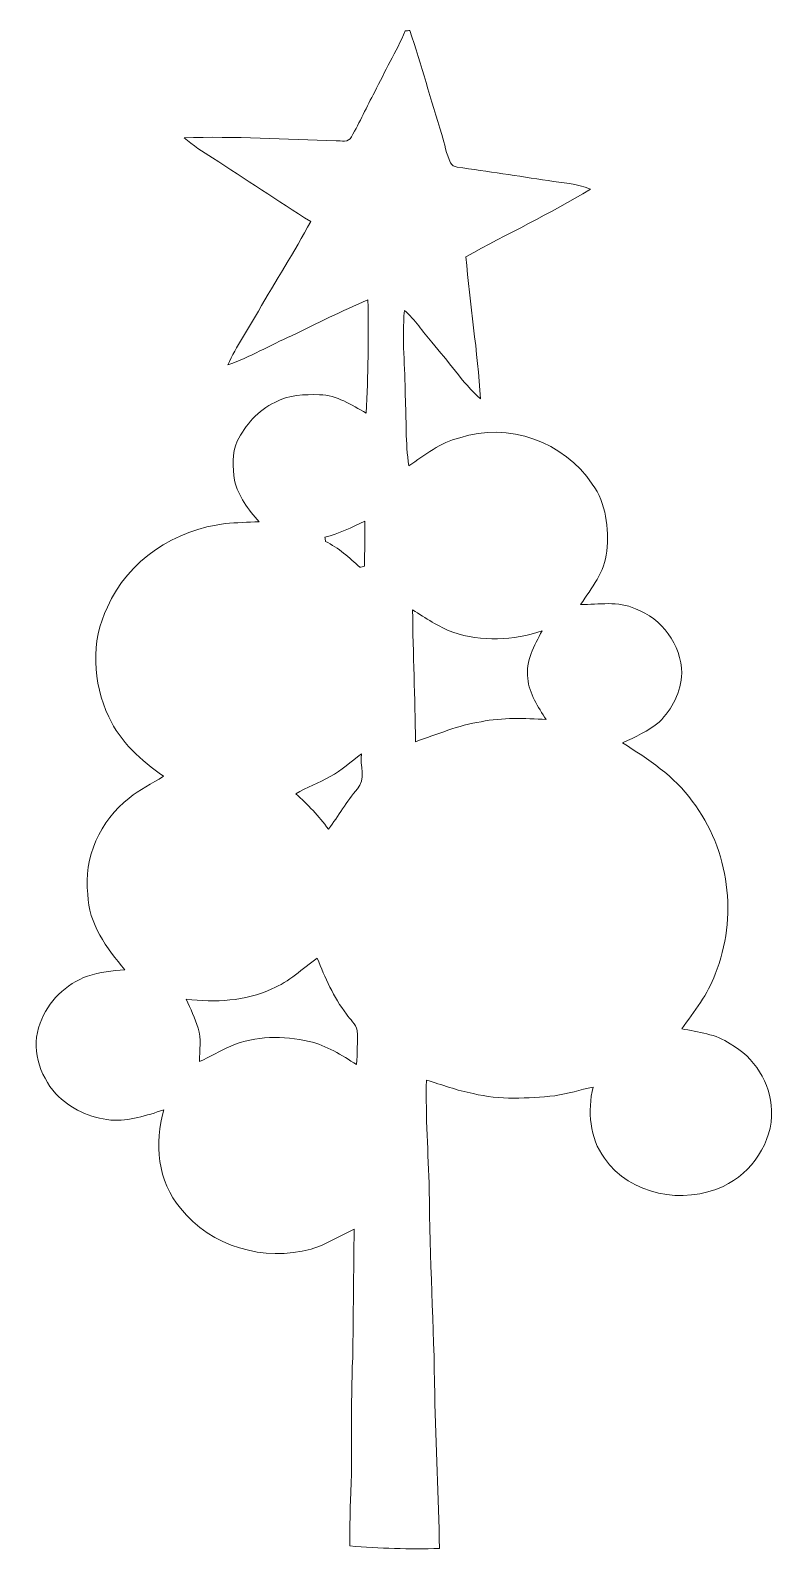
# Model space of a CAD drawing. Header units: centimetres. Extents: x -7.9 to 7.8, y -16.1 to 16.1.
import ezdxf

# ---------------------------------------------------------------- set-up
doc = ezdxf.new("R2010")
doc.units = ezdxf.units.CM
doc.header["$MEASUREMENT"] = 0
doc.layers.add('Layer 1', color=7, linetype='Continuous')

msp = doc.modelspace()

# ---------------------------------------------------------------- linework, layer by layer
at = {"layer": 'Layer 1', "color": 8, "lineweight": 9}
for points, knots in [([(0.03037, 16.11177), (0.05471, 16.11495), (0.10304, 16.12059), (0.12738, 16.12377), (0.12738, 16.12377), (0.36621, 15.38963), (0.57576, 14.64704), (0.80542, 13.91008), (0.80542, 13.91008), (0.86786, 13.71218), (0.89749, 13.50086), (0.99063, 13.31318), (0.99063, 13.31318), (1.01603, 13.25639), (1.07529, 13.22922), (1.13385, 13.2204), (1.13385, 13.2204), (1.77803, 13.12233), (2.42361, 13.03378), (3.06743, 12.93254), (3.06743, 12.93254), (3.36659, 12.88456), (3.67774, 12.8708), (3.96137, 12.75333), (3.96137, 12.75333), (3.10659, 12.22839), (2.19395, 11.80365), (1.31765, 11.31682), (1.31765, 11.31682), (1.40161, 10.30821), (1.56636, 9.30704), (1.62633, 8.29633), (1.62633, 8.29633), (1.23404, 8.6537), (0.94371, 9.10349), (0.59446, 9.50001), (0.59446, 9.50001), (0.39373, 9.72014), (0.24415, 9.9879), (0.00955, 10.17593), (0.00955, 10.17593), (-0.04266, 9.57057), (0.02649, 8.96554), (0.02825, 8.36018), (0.02825, 8.36018), (0.05929, 7.86488), (0.02649, 7.365), (0.10621, 6.87358), (0.10621, 6.87358), (0.44347, 7.10782), (0.77508, 7.37805), (1.18465, 7.47154), (1.18465, 7.47154), (2.20806, 7.81091), (3.41386, 7.39075), (4.00123, 6.48658), (4.00123, 6.48658), (4.30004, 6.07807), (4.35613, 5.55172), (4.30885, 5.061), (4.30885, 5.061), (4.27393, 4.62532), (3.98395, 4.28243), (3.75394, 3.9314), (3.75394, 3.9314), (4.14164, 3.93211), (4.55051, 4.0076), (4.91775, 3.84215), (4.91775, 3.84215), (5.47972, 3.63436), (5.89247, 3.07556), (5.90024, 2.47231), (5.90024, 2.47231), (5.88507, 2.07897), (5.70268, 1.70855), (5.42434, 1.4355), (5.42434, 1.4355), (5.19327, 1.24112), (4.91528, 1.11871), (4.64435, 0.99206), (4.64435, 0.99206), (5.19009, 0.64951), (5.7429, 0.2858), (6.12531, -0.24513), (6.12531, -0.24513), (6.91447, -1.27278), (7.10074, -2.71916), (6.61214, -3.91684), (6.61214, -3.91684), (6.45586, -4.34723), (6.17152, -4.71271), (5.90235, -5.07784), (5.90235, -5.07784), (6.2516, -5.15439), (6.63225, -5.18579), (6.93176, -5.40063), (6.93176, -5.40063), (7.4394, -5.67968), (7.79324, -6.23036), (7.81123, -6.81174), (7.81123, -6.81174), (7.83205, -7.49331), (7.3939, -8.13889), (6.7843, -8.4257), (6.7843, -8.4257), (5.93904, -8.82046), (4.80662, -8.61125), (4.2577, -7.82703), (4.2577, -7.82703), (3.94373, -7.39594), (3.8961, -6.82479), (4.01922, -6.31714), (4.01922, -6.31714), (3.74688, -6.37394), (3.48053, -6.46073), (3.20466, -6.50165), (3.20466, -6.50165), (2.62893, -6.56021), (2.03626, -6.59231), (1.46864, -6.45614), (1.46864, -6.45614), (1.13033, -6.38982), (0.80718, -6.26634), (0.47804, -6.16827), (0.47804, -6.16827), (0.4597, -6.94721), (0.51579, -7.72473), (0.53978, -8.50296), (0.53978, -8.50296), (0.54436, -9.9504), (0.64032, -11.39573), (0.65549, -12.84283), (0.65549, -12.84283), (0.67172, -13.93326), (0.74545, -15.02229), (0.75356, -16.11308), (0.75356, -16.11308), (0.11927, -16.14024), (-0.51503, -16.11273), (-1.14756, -16.06334), (-1.14756, -16.06334), (-1.14685, -15.74372), (-1.14721, -15.4241), (-1.13556, -15.10519), (-1.13556, -15.10519), (-1.07912, -14.09272), (-1.14086, -13.07813), (-1.08653, -12.06566), (-1.08653, -12.06566), (-1.07348, -11.15655), (-1.06889, -10.24744), (-1.0576, -9.33833), (-1.0576, -9.33833), (-1.36769, -9.46639), (-1.64603, -9.66817), (-1.97235, -9.75673), (-1.97235, -9.75673), (-2.95907, -10.03648), (-4.10525, -9.70522), (-4.74483, -8.89207), (-4.74483, -8.89207), (-5.22885, -8.32304), (-5.30751, -7.50036), (-5.1022, -6.80151), (-5.1022, -6.80151), (-5.46556, -6.91969), (-5.83633, -7.04775), (-6.22509, -7.01882), (-6.22509, -7.01882), (-6.66253, -6.9719), (-7.08728, -6.77928), (-7.39278, -6.46002), (-7.39278, -6.46002), (-7.74662, -6.06456), (-7.93395, -5.47083), (-7.72369, -4.96354), (-7.72369, -4.96354), (-7.56565, -4.49646), (-7.17794, -4.12675), (-6.71792, -3.95918), (-6.71792, -3.95918), (-6.46145, -3.87486), (-6.19263, -3.84946), (-5.92523, -3.82548), (-5.92523, -3.82548), (-6.31575, -3.37216), (-6.69746, -2.84581), (-6.7158, -2.22351), (-6.7158, -2.22351), (-6.80858, -1.44881), (-6.45016, -0.65224), (-5.83739, -0.17881), (-5.83739, -0.17881), (-5.61408, 0.00393), (-5.34879, 0.12387), (-5.10961, 0.28333), (-5.10961, 0.28333), (-5.57633, 0.61741), (-6.02542, 1.01252), (-6.26883, 1.54345), (-6.26883, 1.54345), (-6.60926, 2.26947), (-6.66006, 3.15), (-6.29494, 3.87778), (-6.29494, 3.87778), (-5.86667, 4.8698), (-4.8489, 5.52526), (-3.79375, 5.64874), (-3.79375, 5.64874), (-3.55527, 5.67343), (-3.31538, 5.6766), (-3.07584, 5.68754), (-3.07584, 5.68754), (-3.30338, 5.94472), (-3.51646, 6.22976), (-3.60148, 6.56878), (-3.60148, 6.56878), (-3.62018, 6.84289), (-3.66463, 7.14134), (-3.53833, 7.39781), (-3.53833, 7.39781), (-3.36441, 7.74459), (-3.0956, 8.0575), (-2.73859, 8.22366), (-2.73859, 8.22366), (-2.45107, 8.38169), (-2.11205, 8.39546), (-1.79173, 8.38664), (-1.79173, 8.38664), (-1.42484, 8.37923), (-1.11228, 8.16932), (-0.8036, 7.99612), (-0.8036, 7.99612), (-0.75351, 8.79516), (-0.75245, 9.59808), (-0.76409, 10.39889), (-0.76409, 10.39889), (-1.31689, 10.17311), (-1.84712, 9.89511), (-2.3851, 9.63618), (-2.3851, 9.63618), (-2.84089, 9.44004), (-3.27058, 9.18498), (-3.73906, 9.01882), (-3.73906, 9.01882), (-3.56197, 9.42063), (-3.3048, 9.7794), (-3.08995, 10.16147), (-3.08995, 10.16147), (-2.72765, 10.79929), (-2.32725, 11.41559), (-1.98011, 12.06223), (-1.98011, 12.06223), (-2.67579, 12.51097), (-3.37253, 12.95864), (-4.06327, 13.41443), (-4.06327, 13.41443), (-4.26858, 13.55272), (-4.4866, 13.67549), (-4.66899, 13.84447), (-4.66899, 13.84447), (-3.59196, 13.87445), (-2.51457, 13.81589), (-1.4386, 13.77497), (-1.4386, 13.77497), (-1.33735, 13.78485), (-1.16626, 13.73334), (-1.11651, 13.86563), (-1.11651, 13.86563), (-0.9299, 14.17079), (-0.79513, 14.50452), (-0.61839, 14.81567), (-0.61839, 14.81567), (-0.41096, 15.25205), (-0.16648, 15.6708), (0.03037, 16.11177), (0.03037, 16.11177), (0.03037, 16.11177), (0.03037, 16.11177), (0.03037, 16.11177)], [0, 0, 0, 0, 0.01408451, 0.01408451, 0.01408451, 0.01408451, 0.02816901, 0.02816901, 0.02816901, 0.02816901, 0.04225352, 0.04225352, 0.04225352, 0.04225352, 0.05633803, 0.05633803, 0.05633803, 0.05633803, 0.07042254, 0.07042254, 0.07042254, 0.07042254, 0.08450704, 0.08450704, 0.08450704, 0.08450704, 0.09859155, 0.09859155, 0.09859155, 0.09859155, 0.11267606, 0.11267606, 0.11267606, 0.11267606, 0.12676056, 0.12676056, 0.12676056, 0.12676056, 0.14084507, 0.14084507, 0.14084507, 0.14084507, 0.15492958, 0.15492958, 0.15492958, 0.15492958, 0.16901408, 0.16901408, 0.16901408, 0.16901408, 0.18309859, 0.18309859, 0.18309859, 0.18309859, 0.1971831, 0.1971831, 0.1971831, 0.1971831, 0.21126761, 0.21126761, 0.21126761, 0.21126761, 0.22535211, 0.22535211, 0.22535211, 0.22535211, 0.23943662, 0.23943662, 0.23943662, 0.23943662, 0.25352113, 0.25352113, 0.25352113, 0.25352113, 0.26760563, 0.26760563, 0.26760563, 0.26760563, 0.28169014, 0.28169014, 0.28169014, 0.28169014, 0.29577465, 0.29577465, 0.29577465, 0.29577465, 0.30985915, 0.30985915, 0.30985915, 0.30985915, 0.32394366, 0.32394366, 0.32394366, 0.32394366, 0.33802817, 0.33802817, 0.33802817, 0.33802817, 0.35211268, 0.35211268, 0.35211268, 0.35211268, 0.36619718, 0.36619718, 0.36619718, 0.36619718, 0.38028169, 0.38028169, 0.38028169, 0.38028169, 0.3943662, 0.3943662, 0.3943662, 0.3943662, 0.4084507, 0.4084507, 0.4084507, 0.4084507, 0.42253521, 0.42253521, 0.42253521, 0.42253521, 0.43661972, 0.43661972, 0.43661972, 0.43661972, 0.45070423, 0.45070423, 0.45070423, 0.45070423, 0.46478873, 0.46478873, 0.46478873, 0.46478873, 0.47887324, 0.47887324, 0.47887324, 0.47887324, 0.49295775, 0.49295775, 0.49295775, 0.49295775, 0.50704225, 0.50704225, 0.50704225, 0.50704225, 0.52112676, 0.52112676, 0.52112676, 0.52112676, 0.53521127, 0.53521127, 0.53521127, 0.53521127, 0.54929577, 0.54929577, 0.54929577, 0.54929577, 0.56338028, 0.56338028, 0.56338028, 0.56338028, 0.57746479, 0.57746479, 0.57746479, 0.57746479, 0.5915493, 0.5915493, 0.5915493, 0.5915493, 0.6056338, 0.6056338, 0.6056338, 0.6056338, 0.61971831, 0.61971831, 0.61971831, 0.61971831, 0.63380282, 0.63380282, 0.63380282, 0.63380282, 0.64788732, 0.64788732, 0.64788732, 0.64788732, 0.66197183, 0.66197183, 0.66197183, 0.66197183, 0.67605634, 0.67605634, 0.67605634, 0.67605634, 0.69014085, 0.69014085, 0.69014085, 0.69014085, 0.70422535, 0.70422535, 0.70422535, 0.70422535, 0.71830986, 0.71830986, 0.71830986, 0.71830986, 0.73239437, 0.73239437, 0.73239437, 0.73239437, 0.74647887, 0.74647887, 0.74647887, 0.74647887, 0.76056338, 0.76056338, 0.76056338, 0.76056338, 0.77464789, 0.77464789, 0.77464789, 0.77464789, 0.78873239, 0.78873239, 0.78873239, 0.78873239, 0.8028169, 0.8028169, 0.8028169, 0.8028169, 0.81690141, 0.81690141, 0.81690141, 0.81690141, 0.83098592, 0.83098592, 0.83098592, 0.83098592, 0.84507042, 0.84507042, 0.84507042, 0.84507042, 0.85915493, 0.85915493, 0.85915493, 0.85915493, 0.87323944, 0.87323944, 0.87323944, 0.87323944, 0.88732394, 0.88732394, 0.88732394, 0.88732394, 0.90140845, 0.90140845, 0.90140845, 0.90140845, 0.91549296, 0.91549296, 0.91549296, 0.91549296, 0.92957746, 0.92957746, 0.92957746, 0.92957746, 0.94366197, 0.94366197, 0.94366197, 0.94366197, 0.95774648, 0.95774648, 0.95774648, 0.95774648, 0.97183099, 0.97183099, 0.97183099, 0.97183099, 1, 1, 1, 1]), ([(-1.67814, 5.35805), (-1.67461, 5.33617), (-1.66755, 5.29278), (-1.66403, 5.27125), (-1.66403, 5.27125), (-1.3878, 5.13508), (-1.15991, 4.92729), (-0.93378, 4.72233), (-0.93378, 4.72233), (-0.90943, 4.72727), (-0.86146, 4.7375), (-0.83747, 4.74244), (-0.83747, 4.74244), (-0.83112, 5.06171), (-0.83041, 5.38098), (-0.83288, 5.69989), (-0.83288, 5.69989), (-1.10699, 5.5676), (-1.38463, 5.44236), (-1.67814, 5.35805), (-1.67814, 5.35805), (-1.67814, 5.35805), (-1.67814, 5.35805), (-1.67814, 5.35805)], [0, 0, 0, 0, 0.14285714, 0.14285714, 0.14285714, 0.14285714, 0.28571429, 0.28571429, 0.28571429, 0.28571429, 0.42857143, 0.42857143, 0.42857143, 0.42857143, 0.57142857, 0.57142857, 0.57142857, 0.57142857, 0.71428571, 0.71428571, 0.71428571, 0.71428571, 1, 1, 1, 1]), ([(0.18559, 3.8164), (0.19123, 2.88295), (0.23886, 1.95091), (0.24627, 1.01746), (0.24627, 1.01746), (0.70699, 1.17197), (1.15643, 1.36847), (1.6408, 1.4415), (1.6408, 1.4415), (2.09623, 1.53604), (2.56225, 1.51417), (3.02369, 1.48771), (3.02369, 1.48771), (2.84342, 1.75441), (2.66562, 2.03416), (2.62999, 2.3626), (2.62999, 2.3626), (2.57954, 2.73055), (2.77216, 3.05863), (2.93584, 3.37084), (2.93584, 3.37084), (2.3266, 3.17187), (1.64962, 3.12919), (1.03966, 3.34544), (1.03966, 3.34544), (0.72992, 3.45233), (0.46322, 3.64812), (0.18559, 3.8164), (0.18559, 3.8164), (0.18559, 3.8164), (0.18559, 3.8164), (0.18559, 3.8164)], [0, 0, 0, 0, 0.11111111, 0.11111111, 0.11111111, 0.11111111, 0.22222222, 0.22222222, 0.22222222, 0.22222222, 0.33333333, 0.33333333, 0.33333333, 0.33333333, 0.44444444, 0.44444444, 0.44444444, 0.44444444, 0.55555556, 0.55555556, 0.55555556, 0.55555556, 0.66666667, 0.66666667, 0.66666667, 0.66666667, 0.77777778, 0.77777778, 0.77777778, 0.77777778, 1, 1, 1, 1]), ([(-1.56595, 0.27592), (-1.80055, 0.13622), (-2.06655, 0.05826), (-2.29656, -0.09026), (-2.29656, -0.09026), (-2.03832, -0.31287), (-1.80937, -0.56687), (-1.60229, -0.8378), (-1.60229, -0.8378), (-1.38745, -0.56087), (-1.21917, -0.24972), (-0.98881, 0.01592), (-0.98881, 0.01592), (-0.80431, 0.21454), (-0.93871, 0.51828), (-0.90167, 0.7564), (-0.90167, 0.7564), (-1.12216, 0.59518), (-1.32606, 0.40927), (-1.56595, 0.27592), (-1.56595, 0.27592), (-1.56595, 0.27592), (-1.56595, 0.27592), (-1.56595, 0.27592)], [0, 0, 0, 0, 0.14285714, 0.14285714, 0.14285714, 0.14285714, 0.28571429, 0.28571429, 0.28571429, 0.28571429, 0.42857143, 0.42857143, 0.42857143, 0.42857143, 0.57142857, 0.57142857, 0.57142857, 0.57142857, 0.71428571, 0.71428571, 0.71428571, 0.71428571, 1, 1, 1, 1]), ([(-2.80632, -4.23046), (-3.37041, -4.49963), (-4.01, -4.52045), (-4.62171, -4.45236), (-4.62171, -4.45236), (-4.54093, -4.65803), (-4.4291, -4.851), (-4.37054, -5.06549), (-4.37054, -5.06549), (-4.29363, -5.29338), (-4.34231, -5.5368), (-4.34514, -5.77246), (-4.34514, -5.77246), (-4.11513, -5.67791), (-3.90593, -5.54103), (-3.67451, -5.45002), (-3.67451, -5.45002), (-3.15486, -5.21612), (-2.55585, -5.22565), (-2.00869, -5.34912), (-2.00869, -5.34912), (-1.6418, -5.43202), (-1.32007, -5.63946), (-1.0068, -5.83948), (-1.0068, -5.83948), (-0.9874, -5.59924), (-0.98599, -5.35688), (-0.98987, -5.11664), (-0.98987, -5.11664), (-1.02268, -4.978), (-1.14509, -4.88204), (-1.21776, -4.76633), (-1.21776, -4.76633), (-1.49681, -4.41109), (-1.67355, -3.99199), (-1.84077, -3.57641), (-1.84077, -3.57641), (-2.15615, -3.80325), (-2.43802, -4.08583), (-2.80632, -4.23046)], [0, 0, 0, 0, 0.09090909, 0.09090909, 0.09090909, 0.09090909, 0.18181818, 0.18181818, 0.18181818, 0.18181818, 0.27272727, 0.27272727, 0.27272727, 0.27272727, 0.36363636, 0.36363636, 0.36363636, 0.36363636, 0.45454545, 0.45454545, 0.45454545, 0.45454545, 0.54545455, 0.54545455, 0.54545455, 0.54545455, 0.63636364, 0.63636364, 0.63636364, 0.63636364, 0.72727273, 0.72727273, 0.72727273, 0.72727273, 0.81818182, 0.81818182, 0.81818182, 0.81818182, 1, 1, 1, 1])]:
    msp.add_open_spline(points, degree=3, knots=knots, dxfattribs=at)

doc.saveas('drawing.dxf')
